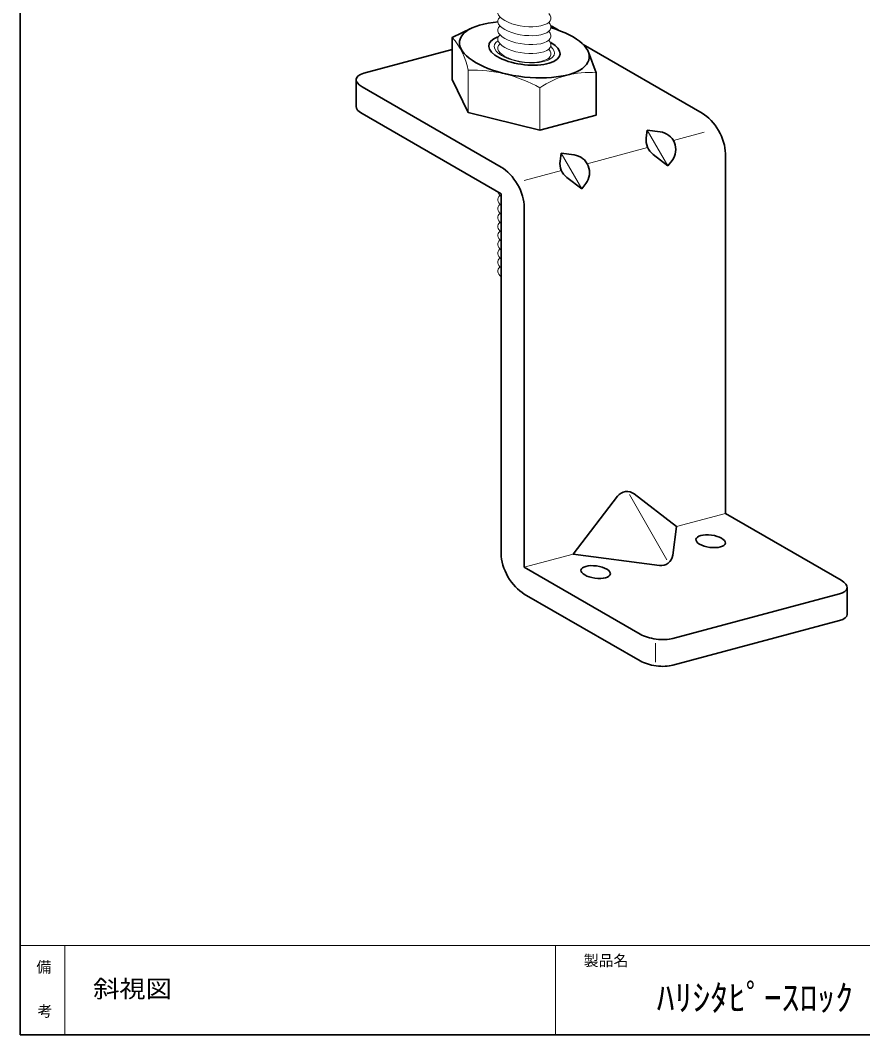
# Model space of a CAD drawing. Units: millimetres, scale not verified. Extents: x -405 to 405, y -286 to 286.
# Drawn here: x -405 to -263.4, y 11 to 181.5 of the extents above; entities that cross this region are included whole.
import ezdxf
from ezdxf.enums import TextEntityAlignment as Align

# ---------------------------------------------------------------- set-up
doc = ezdxf.new("R2010")
doc.units = ezdxf.units.MM
for name, color, linetype, lineweight in [('1-1_本体', 7, 'Continuous', 35), ('1-2_ボルト', 4, 'Continuous', 18), ('F-0_枠図面', 4, 'Continuous', 18)]:
    doc.layers.add(name, color=color, linetype=linetype, lineweight=lineweight)
doc.layers.add('F-2_文字１', color=7, linetype='Continuous')
doc.layers.add('F-3_文字２', color=7, linetype='Continuous')
doc.styles.add('ＭＳ ゴシック', font='')
doc.styles.get('ＭＳ ゴシック').set_extended_font_data('MS Gothic')

msp = doc.modelspace()

# ---------------------------------------------------------------- linework, layer by layer
at = {"layer": '1-1_本体'}
for p, q in [((-314.524, 179.839), (-315.769, 180.558)), ((-290.356, 165.886), (-310.379, 177.446)), ((-290.356, 165.886), (-310.379, 177.446)), ((-347.249, 172.603), (-332.374, 176.588)), ((-348.541, 171.527), (-348.541, 167.027)), ((-348.541, 171.527), (-348.541, 167.027)), ((-324.163, 156.827), (-347.549, 170.328)), ((-324.163, 156.827), (-347.549, 170.328)), ((-324.163, 152.327), (-347.549, 165.828)), ((-324.163, 152.327), (-347.549, 165.828)), ((-299.756, 161.729), (-299.582, 163.047)), ((-299.756, 161.729), (-299.582, 163.047)), ((-297.406, 162.761), (-299.582, 163.047)), ((-297.406, 162.761), (-299.582, 163.047)), ((-314.245, 157.847), (-314.071, 159.165)), ((-314.245, 157.847), (-314.071, 159.165)), ((-311.895, 158.879), (-314.071, 159.165)), ((-311.895, 158.879), (-314.071, 159.165)), ((-298.608, 158.958), (-296.118, 157.047)), ((-298.608, 158.958), (-296.118, 157.047)), ((-286.459, 159.136), (-286.459, 98.636)), ((-286.459, 159.136), (-286.459, 98.636)), ((-295.418, 157.96), (-296.118, 157.047)), ((-295.418, 157.96), (-296.118, 157.047)), ((-313.097, 155.075), (-310.607, 153.165)), ((-313.097, 155.075), (-310.607, 153.165)), ((-309.906, 154.078), (-310.607, 153.165)), ((-309.906, 154.078), (-310.607, 153.165)), ((-324.163, 152.327), (-324.163, 91.827)), ((-324.163, 152.327), (-324.163, 91.827)), ((-320.266, 150.077), (-320.266, 89.577)), ((-320.266, 150.077), (-320.266, 89.577)), ((-304.58, 101.52), (-312.056, 91.777)), ((-304.58, 101.52), (-312.056, 91.777)), ((-301.776, 101.889), (-294.669, 96.436)), ((-301.776, 101.889), (-294.669, 96.436)), ((-286.459, 98.636), (-266.971, 87.384)), ((-286.459, 98.636), (-266.971, 87.384)), ((-295.307, 91.589), (-294.669, 96.436)), ((-295.307, 91.589), (-294.669, 96.436)), ((-297.551, 89.867), (-312.056, 91.777)), ((-297.551, 89.867), (-312.056, 91.777)), ((-320.266, 89.577), (-300.781, 78.327)), ((-320.266, 89.577), (-300.781, 78.327)), ((-265.978, 81.686), (-265.978, 86.186)), ((-265.978, 81.686), (-265.978, 86.186)), ((-320.266, 85.077), (-300.781, 73.827)), ((-320.266, 85.077), (-300.781, 73.827)), ((-295.285, 77.603), (-267.27, 85.11)), ((-295.285, 77.603), (-267.27, 85.11)), ((-295.285, 73.103), (-267.27, 80.61)), ((-295.285, 73.103), (-267.27, 80.61))]:
    msp.add_line(p, q, dxfattribs=at)
at = {"layer": '1-1_本体', "color": 4, "lineweight": 18}
for p, q in [((-299.582, 163.047), (-296.118, 157.047)), ((-299.582, 163.047), (-296.118, 157.047)), ((-295.203, 161.293), (-290.007, 162.685)), ((-295.203, 161.293), (-290.007, 162.685)), ((-314.071, 159.165), (-310.607, 153.165)), ((-314.071, 159.165), (-310.607, 153.165)), ((-309.692, 157.41), (-299.529, 160.133)), ((-309.692, 157.41), (-299.529, 160.133)), ((-320.266, 154.577), (-314.018, 156.251)), ((-320.266, 154.577), (-314.018, 156.251)), ((-302.597, 101.781), (-296.281, 90.842)), ((-302.597, 101.781), (-296.281, 90.842)), ((-294.669, 96.436), (-286.459, 98.636)), ((-294.669, 96.436), (-286.459, 98.636)), ((-320.266, 89.577), (-312.056, 91.777)), ((-320.266, 89.577), (-312.056, 91.777)), ((-298.183, 73.647), (-298.183, 76.827)), ((-298.183, 73.647), (-298.183, 76.827))]:
    msp.add_line(p, q, dxfattribs=at)
at = {"layer": '1-1_本体'}
for centre, radius, start, end in [((-297.798, 159.787), 3, 322.5, 82.5), ((-296.781, 161.338), 3, 172.5, 232.5), ((-312.287, 155.904), 3, 322.5, 82.5), ((-311.27, 157.455), 3, 172.5, 232.5), ((-302.993, 100.302), 2, 52.5, 142.5), ((-297.29, 91.85), 2, 262.5, 352.5), ((-297.29, 91.85), 2, 262.5, 352.5)]:
    msp.add_arc(centre, radius, start, end, dxfattribs=at)
for centre, major_axis, ratio, start_param, end_param in [((-344.648, 171.103), (-3.887, 0.512), 0.414, 5.4975293, 7.0678099), ((-344.648, 171.103), (-3.887, 0.512), 0.414, 5.4975293, 7.0678099), ((-344.648, 166.603), (-3.887, 0.512), 0.414, 0.0544503, 0.7846246), ((-344.648, 166.603), (-3.887, 0.512), 0.414, 0.0544503, 0.7846246), ((-290.356, 161.386), (-2.757, 4.774), 0.577, 3.9260805, 5.4974837), ((-290.356, 161.386), (-2.757, 4.774), 0.577, 3.9260805, 5.4974837), ((-324.163, 152.327), (-2.757, 4.774), 0.577, 3.9260805, 5.4974837), ((-324.163, 152.327), (-2.757, 4.774), 0.577, 3.9260805, 5.4974837), ((-320.266, 89.577), (-2.757, 4.774), 0.577, 0.7844879, 2.3571048), ((-320.266, 89.577), (-2.757, 4.774), 0.577, 0.7844879, 2.3571048), ((-269.871, 86.609), (-3.887, 0.512), 0.414, 2.3559366, 3.9272487), ((-269.871, 86.609), (-3.887, 0.512), 0.414, 2.3559366, 3.9272487), ((-269.871, 82.109), (-3.887, 0.512), 0.414, 2.3559366, 3.1961451), ((-269.871, 82.109), (-3.887, 0.512), 0.414, 2.3559366, 3.1961451), ((-297.883, 79.103), (-3.887, 0.512), 0.414, 0.7846246, 2.3569681), ((-297.883, 79.103), (-3.887, 0.512), 0.414, 0.7846246, 2.3569681), ((-297.883, 74.603), (-3.887, 0.512), 0.414, 0.7846246, 2.3569681), ((-297.883, 74.603), (-3.887, 0.512), 0.414, 0.7846246, 2.3569681)]:
    msp.add_ellipse(centre, major_axis=major_axis, ratio=ratio, start_param=start_param, end_param=end_param, dxfattribs=at)
for centre in [(-288.94, 93.944), (-288.94, 93.944), (-308.259, 88.768), (-308.259, 88.768)]:
    msp.add_ellipse(centre, major_axis=(-2.479, 0.326), ratio=0.414, dxfattribs=at)
at = {"layer": '1-2_ボルト', "color": 7, "lineweight": 35}
for p, q in [((-313.736, 179.384), (-313.739, 179.386)), ((-313.736, 179.384), (-313.739, 179.386)), ((-308.171, 172.683), (-309.48, 176.148)), ((-308.171, 172.683), (-309.48, 176.148)), ((-308.171, 172.683), (-308.171, 165.578)), ((-308.171, 172.683), (-308.171, 165.578)), ((-308.171, 165.578), (-317.651, 163.038)), ((-308.171, 165.578), (-317.651, 163.038))]:
    msp.add_line(p, q, dxfattribs=at)
at = {"layer": '1-2_ボルト'}
for p, q in [((-329.723, 173.123), (-329.723, 166.018)), ((-329.723, 173.123), (-329.723, 166.018)), ((-317.651, 170.143), (-317.651, 163.038)), ((-317.651, 170.143), (-317.651, 163.038))]:
    msp.add_line(p, q, dxfattribs=at)
at = {"layer": '1-2_ボルト', "color": 7, "lineweight": 35}
for points in [[(-329.119, 180.198), (-332.374, 178.643), (-332.374, 171.538)], [(-329.119, 180.198), (-332.374, 178.643), (-332.374, 171.538)], [(-332.374, 171.538), (-329.723, 166.018), (-317.651, 163.038)], [(-332.374, 171.538), (-329.723, 166.018), (-317.651, 163.038)]]:
    msp.add_lwpolyline(points, dxfattribs=at)
at = {"layer": '1-2_ボルト'}
for centre, radius, start, end in [((-341.022, 171.093), 11.481, 10.18327, 41.11886), ((-341.022, 171.093), 11.481, 10.18327, 41.11886), ((-328.907, 150.488), 22.65, 60.20256, 92.06508), ((-328.907, 150.488), 22.65, 60.20256, 92.06508), ((-309.427, 158.41), 14.329, 84.97118, 125.02882), ((-309.427, 158.41), 14.329, 84.97118, 125.02882)]:
    msp.add_arc(centre, radius, start, end, dxfattribs=at)
for centre, major_axis, start_param, end_param in [((-320.25, 182.356), (-4.462, 0.587), 5.926419, 9.8904448), ((-320.25, 182.356), (-4.462, 0.587), 5.926419, 9.8904448), ((-320.25, 180.856), (-4.462, 0.587), 5.926419, 9.8904448), ((-320.25, 180.856), (-4.462, 0.587), 5.926419, 9.8904448), ((-320.25, 179.356), (-4.462, 0.587), 5.926419, 9.8904448), ((-320.25, 179.356), (-4.462, 0.587), 5.926419, 9.8904448), ((-320.25, 177.856), (-4.462, 0.587), 5.926419, 9.8904448), ((-320.25, 177.856), (-4.462, 0.587), 5.926419, 9.8904448), ((-320.25, 176.556), (-5.058, 0.666), 5.8288255, 9.9880383), ((-320.25, 176.556), (-5.058, 0.666), 5.8288255, 9.9880383), ((-320.25, 176.356), (-4.462, 0.587), 5.926419, 9.8904448), ((-320.25, 176.356), (-4.462, 0.587), 5.926419, 9.8904448), ((-320.25, 150.856), (-4.462, 0.587), 5.926419, 6.8412771), ((-320.25, 150.856), (-4.462, 0.587), 5.926419, 6.8412771), ((-320.25, 152.356), (-4.462, 0.587), 0.1654722, 0.5580918), ((-320.25, 152.356), (-4.462, 0.587), 0.1654722, 0.5580918), ((-320.25, 149.356), (-4.462, 0.587), 5.926419, 6.8412771), ((-320.25, 149.356), (-4.462, 0.587), 5.926419, 6.8412771), ((-320.25, 147.856), (-4.462, 0.587), 5.926419, 6.8412771), ((-320.25, 147.856), (-4.462, 0.587), 5.926419, 6.8412771), ((-320.25, 146.356), (-4.462, 0.587), 5.926419, 6.8412771), ((-320.25, 146.356), (-4.462, 0.587), 5.926419, 6.8412771), ((-320.25, 144.856), (-4.462, 0.587), 5.926419, 6.8412771), ((-320.25, 144.856), (-4.462, 0.587), 5.926419, 6.8412771), ((-320.25, 143.356), (-4.462, 0.587), 5.926419, 6.8412771), ((-320.25, 143.356), (-4.462, 0.587), 5.926419, 6.8412771), ((-320.25, 141.856), (-4.462, 0.587), 5.926419, 6.8412771), ((-320.25, 141.856), (-4.462, 0.587), 5.926419, 6.8412771), ((-320.25, 140.356), (-4.462, 0.587), 5.926419, 6.8412771), ((-320.25, 140.356), (-4.462, 0.587), 5.926419, 6.8412771), ((-320.25, 138.856), (-4.462, 0.587), 5.926419, 6.8412771), ((-320.25, 138.856), (-4.462, 0.587), 5.926419, 6.8412771)]:
    msp.add_ellipse(centre, major_axis=major_axis, ratio=0.414, start_param=start_param, end_param=end_param, dxfattribs=at)
at = {"layer": '1-2_ボルト', "color": 7, "lineweight": 35}
for centre, major_axis, start_param, end_param in [((-320.25, 176.556), (-10.906, 1.436), 5.1823872, 10.6344766), ((-320.25, 176.556), (-10.906, 1.436), 5.1823872, 10.6344766), ((-320.25, 176.556), (-5.995, 0.789), 5.6002094, 10.2166544), ((-320.25, 176.556), (-5.995, 0.789), 5.6002094, 10.2166544), ((-320.25, 174.856), (-4.462, 0.587), 5.926419, 6.0375278), ((-320.25, 174.856), (-4.462, 0.587), 5.926419, 6.0375278), ((-320.25, 174.856), (-4.462, 0.587), 3.4961507, 3.6072595), ((-320.25, 174.856), (-4.462, 0.587), 3.4961507, 3.6072595)]:
    msp.add_ellipse(centre, major_axis=major_axis, ratio=0.414, start_param=start_param, end_param=end_param, dxfattribs=at)
at = {"layer": 'F-0_枠図面'}
for p, q in [((-405, 26), (-15.5, 26)), ((-397.5, 26), (-397.5, 11)), ((-315, 26), (-315, 11))]:
    msp.add_line(p, q, dxfattribs=at)
at = {"layer": 'F-0_枠図面', "color": 7, "lineweight": 35}
msp.add_lwpolyline([(-405, 286), (-405, 11), (-15.5, 11)], dxfattribs=at)

# ---------------------------------------------------------------- texts
at = {"layer": 'F-2_文字１', "style": 'ＭＳ ゴシック'}
for s, p in [('製品名', (-310.273, 21.998)), ('備', (-402.289, 20.913)), ('考', (-402.11, 13.49))]:
    msp.add_text(s, height=1.833, dxfattribs=at).set_placement(p, align=Align.BOTTOM_LEFT)
at = {"layer": 'F-3_文字２', "style": 'ＭＳ ゴシック', "width": 1.1}
msp.add_text('斜視図', height=2.933, dxfattribs=at).set_placement((-392.736, 16.368), align=Align.BOTTOM_LEFT)
at = {"layer": 'F-3_文字２', "style": 'ＭＳ ゴシック'}
msp.add_text('ﾊﾘｼﾀﾋﾟｰｽﾛｯｸ Z20,40,60', height=4.399, dxfattribs=at).set_placement((-297.999, 13.709), align=Align.BOTTOM_LEFT)

doc.saveas('drawing.dxf')
